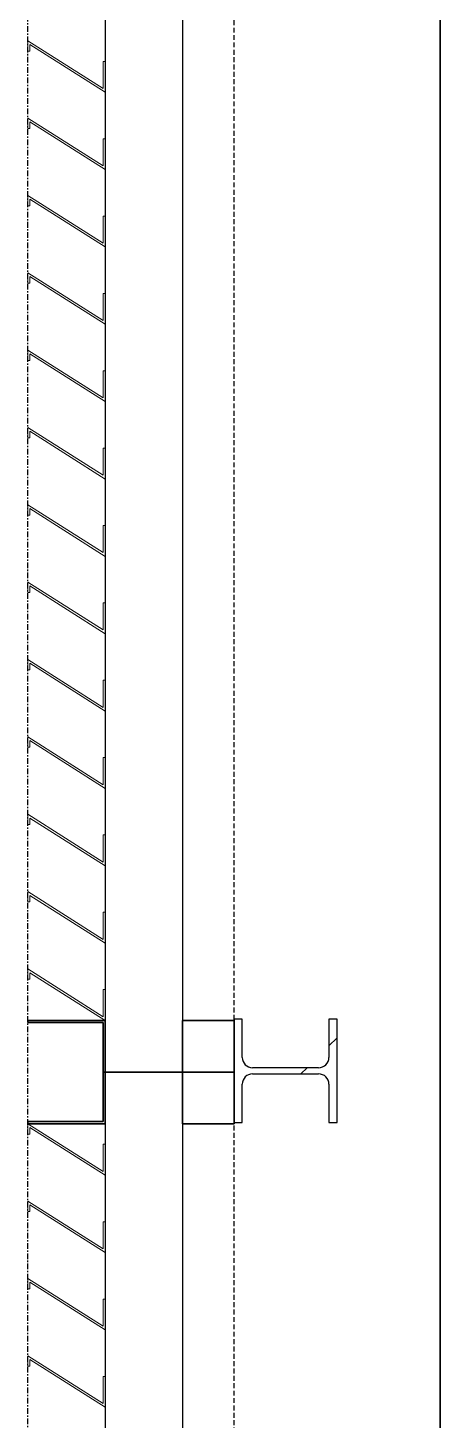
# Model space of a CAD drawing. Header units: millimetres. Extents: x -4391136 to -1798569, y -886572 to -291056.
# Drawn here: x -2673304 to -2672904, y -501421 to -500071 of the extents above; entities that cross this region are included whole.
import ezdxf

# ---------------------------------------------------------------- set-up
doc = ezdxf.new("R2010")
doc.units = ezdxf.units.MM
doc.linetypes.add('Xref-C-1-PP17-AR-2214-01-B$0$DPA_Grid _ Level 100', pattern=[10, 5.5, -1.6, 1.3, -1.6])
doc.linetypes.add('Xref-C-1-PP17-AR-2214-01-B$0$Hidden', pattern=[7.1438, 4.7625, -2.3813])
doc.layers.add('000 - 0_HIDE_OBJ_FRAMING_DEF_DIMS', color=7, linetype='Continuous', plot=False)
for name, color, linetype in [('Xref-C-1-PP17-AR-2214-01-B$0$A-DETL-MBND', 7, 'Xref-C-1-PP17-AR-2214-01-B$0$Hidden'), ('Xref-C-1-PP17-AR-2214-01-B$0$A-FLOR-E', 7, 'Continuous'), ('Xref-C-1-PP17-AR-2214-01-B$0$A-GENM', 7, 'Continuous'), ('Xref-C-1-PP17-AR-2214-01-B$0$A-GLAZ-CURT', 7, 'Continuous'), ('Xref-C-1-PP17-AR-2214-01-B$0$S-COLS', 7, 'Continuous'), ('Xref-C-1-PP17-AR-2214-01-B$0$S-COLS-E', 7, 'Continuous'), ('Xref-C-1-PP17-AR-2214-01-B$0$WALL-E', 7, 'Continuous')]:
    doc.layers.add(name, color=color, linetype=linetype)

# ---------------------------------------------------------------- blocks, each defined once
blk = doc.blocks.new('Xref-C-1-PP17-AR-2214-01-B$0$H-Wide Flange-Column - H100x100x17_2-V79-ENTRANCE 2 - LOWER ROOF FLOOR PLAN01-flat-1')
at = {"layer": 'Xref-C-1-PP17-AR-2214-01-B$0$S-COLS-E', "lineweight": 9}
h = blk.add_hatch(dxfattribs=at)
h.set_pattern_fill('ACET-2D-FP_38', angle=270, style=0, pattern_type=2)
h.set_pattern_definition([(45, (2739892.75, 501082.1), (-251.44717, 251.44717), []), (45, (2739892.75, 501463.1), (-251.44717, 251.44717), [])])
h.paths.add_polyline_path([(-46.1, -50), (-42, -50), (-42, -13), (-39.1, -5.9), (-32, -3), (32, -3), (39.1, -5.9), (42, -13), (42, -50), (50, -50), (50, 50), (42, 50), (42, 13), (39.1, 5.9), (32, 3), (-32, 3), (-39.1, 5.9), (-42, 13), (-42, 50), (-50, 50), (-50, -50)])
at = {"layer": 'Xref-C-1-PP17-AR-2214-01-B$0$S-COLS', "color": 7}
for p, q in [((-42, 50), (-50, 50)), ((-50, 50), (-50, -50)), ((-42, 13), (-42, 50)), ((50, 50), (42, 50)), ((42, 50), (42, 13)), ((50, -50), (50, 50)), ((32, 3), (-32, 3)), ((-42, -50), (-42, -13)), ((-32, -3), (32, -3)), ((42, -13), (42, -50)), ((-50, -50), (-42, -50)), ((42, -50), (50, -50))]:
    blk.add_line(p, q, dxfattribs=at)
for centre, start, end in [((-32, 13), 180, 270), ((32, 13), 270, 0), ((-32, -13), 90, 180), ((32, -13), 0, 90)]:
    blk.add_arc(centre, 10, start, end, dxfattribs=at)
blk = doc.blocks.new('Xref-C-1-PP17-AR-2214-01-B$0$GM_Louver Grill Vertical Z1 - Z Profile-V67-ENTRANCE 2 - LOWER ROOF FLOOR PLAN01-flat-1')
at = {"layer": 'Xref-C-1-PP17-AR-2214-01-B$0$A-GENM', "color": 7, "lineweight": 9}
for p, q in [((-2, 3.7), (-75, 50)), ((-75, 50), (-75, 40)), ((-73, 40), (-73, 46.4)), ((-73, 46.4), (0, 0.1)), ((-75, 40), (-73, 40)), ((0, 30), (-2, 30)), ((-2, 30), (-2, 3.7)), ((0, 0.1), (0, 30))]:
    blk.add_line(p, q, dxfattribs=at)
blk = doc.blocks.new('Xref-C-1-PP17-AR-2214-01-B$0$GM_Louver Grill Vertical Z1 - Z Profile-V67-ENTRANCE 2 - LOWER ROOF FLOOR PLAN01-flat-3')
at = {"layer": 'Xref-C-1-PP17-AR-2214-01-B$0$A-GENM', "color": 7, "lineweight": 9}
for p, q in [((-2, 3.7), (-75, 50)), ((-75, 50), (-75, 40)), ((-73, 40), (-73, 46.4)), ((-73, 46.4), (0, 0.1)), ((-75, 40), (-73, 40)), ((0, 30), (-2, 30)), ((-2, 30), (-2, 3.7)), ((0, 0.1), (0, 30))]:
    blk.add_line(p, q, dxfattribs=at)
blk = doc.blocks.new('Xref-C-1-PP17-AR-2214-01-B$0$GM_Louver Grill Vertical Z1 - Z Profile-V67-ENTRANCE 2 - LOWER ROOF FLOOR PLAN01-flat-4')
at = {"layer": 'Xref-C-1-PP17-AR-2214-01-B$0$A-GENM', "color": 7, "lineweight": 9}
for p, q in [((-2, 3.7), (-75, 50)), ((-75, 50), (-75, 40)), ((-73, 40), (-73, 46.4)), ((-73, 46.4), (0, 0.1)), ((-75, 40), (-73, 40)), ((0, 30), (-2, 30)), ((-2, 30), (-2, 3.7)), ((0, 0.1), (0, 30))]:
    blk.add_line(p, q, dxfattribs=at)
blk = doc.blocks.new('Xref-C-1-PP17-AR-2214-01-B$0$GM_Louver Grill Vertical Z1 - Z Profile-V67-ENTRANCE 2 - LOWER ROOF FLOOR PLAN01-flat-5')
at = {"layer": 'Xref-C-1-PP17-AR-2214-01-B$0$A-GENM', "color": 7, "lineweight": 9}
for p, q in [((-2, 3.7), (-75, 50)), ((-75, 50), (-75, 40)), ((-73, 40), (-73, 46.4)), ((-73, 46.4), (0, 0.1)), ((-75, 40), (-73, 40)), ((0, 30), (-2, 30)), ((-2, 30), (-2, 3.7)), ((0, 0.1), (0, 30))]:
    blk.add_line(p, q, dxfattribs=at)
blk = doc.blocks.new('Xref-C-1-PP17-AR-2214-01-B$0$GM_Louver Grill Vertical Z1 - Z Profile-V67-ENTRANCE 2 - LOWER ROOF FLOOR PLAN01-flat-6')
at = {"layer": 'Xref-C-1-PP17-AR-2214-01-B$0$A-GENM', "color": 7, "lineweight": 9}
for p, q in [((-2, 3.7), (-75, 50)), ((-75, 50), (-75, 40)), ((-73, 40), (-73, 46.4)), ((-73, 46.4), (0, 0.1)), ((-75, 40), (-73, 40)), ((0, 30), (-2, 30)), ((-2, 30), (-2, 3.7)), ((0, 0.1), (0, 30))]:
    blk.add_line(p, q, dxfattribs=at)
blk = doc.blocks.new('Xref-C-1-PP17-AR-2214-01-B$0$GM_Louver Grill Vertical Z1 - Z Profile-V67-ENTRANCE 2 - LOWER ROOF FLOOR PLAN01-flat-7')
at = {"layer": 'Xref-C-1-PP17-AR-2214-01-B$0$A-GENM', "color": 7, "lineweight": 9}
for p, q in [((-2, 3.7), (-75, 50)), ((-75, 50), (-75, 40)), ((-73, 40), (-73, 46.4)), ((-73, 46.4), (0, 0.1)), ((-75, 40), (-73, 40)), ((0, 30), (-2, 30)), ((-2, 30), (-2, 3.7)), ((0, 0.1), (0, 30))]:
    blk.add_line(p, q, dxfattribs=at)
blk = doc.blocks.new('Xref-C-1-PP17-AR-2214-01-B$0$GM_Louver Grill Vertical Z1 - Z Profile-V67-ENTRANCE 2 - LOWER ROOF FLOOR PLAN01-flat-8')
at = {"layer": 'Xref-C-1-PP17-AR-2214-01-B$0$A-GENM', "color": 7, "lineweight": 9}
for p, q in [((-2, 3.7), (-75, 50)), ((-75, 50), (-75, 40)), ((-73, 40), (-73, 46.4)), ((-73, 46.4), (0, 0.1)), ((-75, 40), (-73, 40)), ((0, 30), (-2, 30)), ((-2, 30), (-2, 3.7)), ((0, 0.1), (0, 30))]:
    blk.add_line(p, q, dxfattribs=at)
blk = doc.blocks.new('Xref-C-1-PP17-AR-2214-01-B$0$GM_Louver Grill Vertical Z1 - Z Profile-V67-ENTRANCE 2 - LOWER ROOF FLOOR PLAN01-flat-9')
at = {"layer": 'Xref-C-1-PP17-AR-2214-01-B$0$A-GENM', "color": 7, "lineweight": 9}
for p, q in [((-2, 3.7), (-75, 50)), ((-75, 50), (-75, 40)), ((-73, 40), (-73, 46.4)), ((-73, 46.4), (0, 0.1)), ((-75, 40), (-73, 40)), ((0, 30), (-2, 30)), ((-2, 30), (-2, 3.7)), ((0, 0.1), (0, 30))]:
    blk.add_line(p, q, dxfattribs=at)
blk = doc.blocks.new('Xref-C-1-PP17-AR-2214-01-B$0$GM_Louver Grill Vertical Z1 - Z Profile-V67-ENTRANCE 2 - LOWER ROOF FLOOR PLAN01-flat-10')
at = {"layer": 'Xref-C-1-PP17-AR-2214-01-B$0$A-GENM', "color": 7, "lineweight": 9}
for p, q in [((-2, 3.7), (-75, 50)), ((-75, 50), (-75, 40)), ((-73, 40), (-73, 46.4)), ((-73, 46.4), (0, 0.1)), ((-75, 40), (-73, 40)), ((0, 30), (-2, 30)), ((-2, 30), (-2, 3.7)), ((0, 0.1), (0, 30))]:
    blk.add_line(p, q, dxfattribs=at)
blk = doc.blocks.new('Xref-C-1-PP17-AR-2214-01-B$0$GM_Louver Grill Vertical Z1 - Z Profile-V67-ENTRANCE 2 - LOWER ROOF FLOOR PLAN01-flat-11')
at = {"layer": 'Xref-C-1-PP17-AR-2214-01-B$0$A-GENM', "color": 7, "lineweight": 9}
for p, q in [((-2, 3.7), (-75, 50)), ((-75, 50), (-75, 40)), ((-73, 40), (-73, 46.4)), ((-73, 46.4), (0, 0.1)), ((-75, 40), (-73, 40)), ((0, 30), (-2, 30)), ((-2, 30), (-2, 3.7)), ((0, 0.1), (0, 30))]:
    blk.add_line(p, q, dxfattribs=at)
blk = doc.blocks.new('Xref-C-1-PP17-AR-2214-01-B$0$GM_Louver Grill Vertical Z1 - Z Profile-V67-ENTRANCE 2 - LOWER ROOF FLOOR PLAN01-flat-12')
at = {"layer": 'Xref-C-1-PP17-AR-2214-01-B$0$A-GENM', "color": 7, "lineweight": 9}
for p, q in [((-2, 3.7), (-75, 50)), ((-75, 50), (-75, 40)), ((-73, 40), (-73, 46.4)), ((-73, 46.4), (0, 0.1)), ((-75, 40), (-73, 40)), ((0, 30), (-2, 30)), ((-2, 30), (-2, 3.7)), ((0, 0.1), (0, 30))]:
    blk.add_line(p, q, dxfattribs=at)
blk = doc.blocks.new('Xref-C-1-PP17-AR-2214-01-B$0$GM_Louver Grill Vertical Z1 - Z Profile-V67-ENTRANCE 2 - LOWER ROOF FLOOR PLAN01-flat-13')
at = {"layer": 'Xref-C-1-PP17-AR-2214-01-B$0$A-GENM', "color": 7, "lineweight": 9}
for p, q in [((-2, 3.7), (-75, 50)), ((-75, 50), (-75, 40)), ((-73, 40), (-73, 46.4)), ((-73, 46.4), (0, 0.1)), ((-75, 40), (-73, 40)), ((0, 30), (-2, 30)), ((-2, 30), (-2, 3.7)), ((0, 0.1), (0, 30))]:
    blk.add_line(p, q, dxfattribs=at)
blk = doc.blocks.new('Xref-C-1-PP17-AR-2214-01-B$0$GM_Louver Grill Vertical Z1 - Z Profile-V67-ENTRANCE 2 - LOWER ROOF FLOOR PLAN01-flat-14')
at = {"layer": 'Xref-C-1-PP17-AR-2214-01-B$0$A-GENM', "color": 7, "lineweight": 9}
for p, q in [((-2, 3.7), (-75, 50)), ((-75, 50), (-75, 40)), ((-73, 40), (-73, 46.4)), ((-73, 46.4), (0, 0.1)), ((-75, 40), (-73, 40)), ((0, 30), (-2, 30)), ((-2, 30), (-2, 3.7)), ((0, 0.1), (0, 30))]:
    blk.add_line(p, q, dxfattribs=at)
blk = doc.blocks.new('Xref-C-1-PP17-AR-2214-01-B$0$DPA_CP_Entrance Louver Grill Vertical - Louver Grill Vertical Z-27944501-ENTRANCE 2 - LOWER ROOF FLOOR PLAN01-flat-1')
at = {"layer": 'Xref-C-1-PP17-AR-2214-01-B$0$A-GLAZ-CURT', "color": 7, "lineweight": 35}
for p, q in [((-125, 750), (-127, 750)), ((-127, 750), (-127, 702)), ((-125, 700), (-125, 750)), ((-50, 750), (-50, 700)), ((0, 750), (-50, 750)), ((0, 700), (0, 750)), ((-127, 702), (-200, 702)), ((-200, 702), (-200, 700)), ((-200, 700), (-125, 700)), ((-50, 700), (0, 700)), ((-125, -700), (-200, -700)), ((-200, -700), (-200, -702)), ((-125, -750), (-125, -700)), ((-50, -700), (-50, -750)), ((0, -700), (-50, -700)), ((0, -750), (0, -700)), ((-200, -702), (-127, -702)), ((-127, -702), (-127, -750)), ((-127, -750), (-125, -750)), ((-50, -750), (0, -750))]:
    blk.add_line(p, q, dxfattribs=at)
at = {"layer": 'Xref-C-1-PP17-AR-2214-01-B$0$A-GLAZ-CURT', "color": 7}
for p, q in [((-125, 750), (-50, 750)), ((-125, 750), (-125, -750)), ((-50, 750), (-50, -750)), ((-50, -750), (-125, -750))]:
    blk.add_line(p, q, dxfattribs=at)
blk = doc.blocks.new('Xref-C-1-PP17-AR-2214-01-B$0$GM_Louver Grill Vertical Z1 - Z Profile-27946408-ENTRANCE 2 - LOWER ROOF FLOOR PLAN01-flat-1')
at = {"layer": 'Xref-C-1-PP17-AR-2214-01-B$0$A-GENM', "color": 7, "lineweight": 9}
for p, q in [((-2, 3.7), (-75, 50)), ((-75, 50), (-75, 40)), ((-75, 40), (-75, 50)), ((-75, 50), (-2, 3.7)), ((-73, 40), (-73, 46.4)), ((-73, 46.4), (0, 0.1)), ((0, 0.1), (-73, 46.4)), ((-73, 46.4), (-73, 40)), ((-75, 40), (-73, 40)), ((-73, 40), (-75, 40)), ((0, 30), (-2, 30)), ((-2, 30), (-2, 3.7)), ((-2, 3.7), (-2, 30)), ((-2, 30), (0, 30)), ((0, 0.1), (0, 30)), ((0, 30), (0, 0.1))]:
    blk.add_line(p, q, dxfattribs=at)
blk = doc.blocks.new('Xref-C-1-PP17-AR-2214-01-B$0$GM_Louver Grill Vertical Z1 - Z Profile-27946408-ENTRANCE 2 - LOWER ROOF FLOOR PLAN01-flat-3')
at = {"layer": 'Xref-C-1-PP17-AR-2214-01-B$0$A-GENM', "color": 7, "lineweight": 9}
for p, q in [((-2, 3.7), (-75, 50)), ((-75, 50), (-75, 40)), ((-75, 40), (-75, 50)), ((-75, 50), (-2, 3.7)), ((-73, 40), (-73, 46.4)), ((-73, 46.4), (0, 0.1)), ((0, 0.1), (-73, 46.4)), ((-73, 46.4), (-73, 40)), ((-75, 40), (-73, 40)), ((-73, 40), (-75, 40)), ((0, 30), (-2, 30)), ((-2, 30), (-2, 3.7)), ((-2, 3.7), (-2, 30)), ((-2, 30), (0, 30)), ((0, 0.1), (0, 30)), ((0, 30), (0, 0.1))]:
    blk.add_line(p, q, dxfattribs=at)
blk = doc.blocks.new('Xref-C-1-PP17-AR-2214-01-B$0$GM_Louver Grill Vertical Z1 - Z Profile-27946408-ENTRANCE 2 - LOWER ROOF FLOOR PLAN01-flat-4')
at = {"layer": 'Xref-C-1-PP17-AR-2214-01-B$0$A-GENM', "color": 7, "lineweight": 9}
for p, q in [((-2, 3.7), (-75, 50)), ((-75, 50), (-75, 40)), ((-75, 40), (-75, 50)), ((-75, 50), (-2, 3.7)), ((-73, 40), (-73, 46.4)), ((-73, 46.4), (0, 0.1)), ((0, 0.1), (-73, 46.4)), ((-73, 46.4), (-73, 40)), ((-75, 40), (-73, 40)), ((-73, 40), (-75, 40)), ((0, 30), (-2, 30)), ((-2, 30), (-2, 3.7)), ((-2, 3.7), (-2, 30)), ((-2, 30), (0, 30)), ((0, 0.1), (0, 30)), ((0, 30), (0, 0.1))]:
    blk.add_line(p, q, dxfattribs=at)
blk = doc.blocks.new('Xref-C-1-PP17-AR-2214-01-B$0$GM_Louver Grill Vertical Z1 - Z Profile-27946408-ENTRANCE 2 - LOWER ROOF FLOOR PLAN01-flat-5')
at = {"layer": 'Xref-C-1-PP17-AR-2214-01-B$0$A-GENM', "color": 7, "lineweight": 9}
for p, q in [((-2, 3.7), (-75, 50)), ((-75, 50), (-75, 40)), ((-75, 40), (-75, 50)), ((-75, 50), (-2, 3.7)), ((-73, 40), (-73, 46.4)), ((-73, 46.4), (0, 0.1)), ((0, 0.1), (-73, 46.4)), ((-73, 46.4), (-73, 40)), ((-75, 40), (-73, 40)), ((-73, 40), (-75, 40)), ((0, 30), (-2, 30)), ((-2, 30), (-2, 3.7)), ((-2, 3.7), (-2, 30)), ((-2, 30), (0, 30)), ((0, 0.1), (0, 30)), ((0, 30), (0, 0.1))]:
    blk.add_line(p, q, dxfattribs=at)
blk = doc.blocks.new('Xref-C-1-PP17-AR-2214-01-B$0$GM_Louver Grill Vertical Z1 - Z Profile-27946408-ENTRANCE 2 - LOWER ROOF FLOOR PLAN01-flat-6')
at = {"layer": 'Xref-C-1-PP17-AR-2214-01-B$0$A-GENM', "color": 7, "lineweight": 9}
for p, q in [((-2, 3.7), (-75, 50)), ((-75, 50), (-75, 40)), ((-75, 40), (-75, 50)), ((-75, 50), (-2, 3.7)), ((-73, 40), (-73, 46.4)), ((-73, 46.4), (0, 0.1)), ((0, 0.1), (-73, 46.4)), ((-73, 46.4), (-73, 40)), ((-75, 40), (-73, 40)), ((-73, 40), (-75, 40)), ((0, 30), (-2, 30)), ((-2, 30), (-2, 3.7)), ((-2, 3.7), (-2, 30)), ((-2, 30), (0, 30)), ((0, 0.1), (0, 30)), ((0, 30), (0, 0.1))]:
    blk.add_line(p, q, dxfattribs=at)
blk = doc.blocks.new('Xref-C-1-PP17-AR-2214-01-B$0$GM_Louver Grill Vertical Z1 - Z Profile-27946408-ENTRANCE 2 - LOWER ROOF FLOOR PLAN01-flat-7')
at = {"layer": 'Xref-C-1-PP17-AR-2214-01-B$0$A-GENM', "color": 7, "lineweight": 9}
for p, q in [((-2, 3.7), (-75, 50)), ((-75, 50), (-75, 40)), ((-75, 40), (-75, 50)), ((-75, 50), (-2, 3.7)), ((-73, 40), (-73, 46.4)), ((-73, 46.4), (0, 0.1)), ((0, 0.1), (-73, 46.4)), ((-73, 46.4), (-73, 40)), ((-75, 40), (-73, 40)), ((-73, 40), (-75, 40)), ((0, 30), (-2, 30)), ((-2, 30), (-2, 3.7)), ((-2, 3.7), (-2, 30)), ((-2, 30), (0, 30)), ((0, 0.1), (0, 30)), ((0, 30), (0, 0.1))]:
    blk.add_line(p, q, dxfattribs=at)
blk = doc.blocks.new('Xref-C-1-PP17-AR-2214-01-B$0$GM_Louver Grill Vertical Z1 - Z Profile-27946408-ENTRANCE 2 - LOWER ROOF FLOOR PLAN01-flat-8')
at = {"layer": 'Xref-C-1-PP17-AR-2214-01-B$0$A-GENM', "color": 7, "lineweight": 9}
for p, q in [((-2, 3.7), (-75, 50)), ((-75, 50), (-75, 40)), ((-75, 40), (-75, 50)), ((-75, 50), (-2, 3.7)), ((-73, 40), (-73, 46.4)), ((-73, 46.4), (0, 0.1)), ((0, 0.1), (-73, 46.4)), ((-73, 46.4), (-73, 40)), ((-75, 40), (-73, 40)), ((-73, 40), (-75, 40)), ((0, 30), (-2, 30)), ((-2, 30), (-2, 3.7)), ((-2, 3.7), (-2, 30)), ((-2, 30), (0, 30)), ((0, 0.1), (0, 30)), ((0, 30), (0, 0.1))]:
    blk.add_line(p, q, dxfattribs=at)
blk = doc.blocks.new('Xref-C-1-PP17-AR-2214-01-B$0$GM_Louver Grill Vertical Z1 - Z Profile-27946408-ENTRANCE 2 - LOWER ROOF FLOOR PLAN01-flat-9')
at = {"layer": 'Xref-C-1-PP17-AR-2214-01-B$0$A-GENM', "color": 7, "lineweight": 9}
for p, q in [((-2, 3.7), (-75, 50)), ((-75, 50), (-75, 40)), ((-75, 40), (-75, 50)), ((-75, 50), (-2, 3.7)), ((-73, 40), (-73, 46.4)), ((-73, 46.4), (0, 0.1)), ((0, 0.1), (-73, 46.4)), ((-73, 46.4), (-73, 40)), ((-75, 40), (-73, 40)), ((-73, 40), (-75, 40)), ((0, 30), (-2, 30)), ((-2, 30), (-2, 3.7)), ((-2, 3.7), (-2, 30)), ((-2, 30), (0, 30)), ((0, 0.1), (0, 30)), ((0, 30), (0, 0.1))]:
    blk.add_line(p, q, dxfattribs=at)
blk = doc.blocks.new('Xref-C-1-PP17-AR-2214-01-B$0$GM_Louver Grill Vertical Z1 - Z Profile-27946408-ENTRANCE 2 - LOWER ROOF FLOOR PLAN01-flat-10')
at = {"layer": 'Xref-C-1-PP17-AR-2214-01-B$0$A-GENM', "color": 7, "lineweight": 9}
for p, q in [((-2, 3.7), (-75, 50)), ((-75, 50), (-75, 40)), ((-75, 40), (-75, 50)), ((-75, 50), (-2, 3.7)), ((-73, 40), (-73, 46.4)), ((-73, 46.4), (0, 0.1)), ((0, 0.1), (-73, 46.4)), ((-73, 46.4), (-73, 40)), ((-75, 40), (-73, 40)), ((-73, 40), (-75, 40)), ((0, 30), (-2, 30)), ((-2, 30), (-2, 3.7)), ((-2, 3.7), (-2, 30)), ((-2, 30), (0, 30)), ((0, 0.1), (0, 30)), ((0, 30), (0, 0.1))]:
    blk.add_line(p, q, dxfattribs=at)
blk = doc.blocks.new('Xref-C-1-PP17-AR-2214-01-B$0$GM_Louver Grill Vertical Z1 - Z Profile-27946408-ENTRANCE 2 - LOWER ROOF FLOOR PLAN01-flat-11')
at = {"layer": 'Xref-C-1-PP17-AR-2214-01-B$0$A-GENM', "color": 7, "lineweight": 9}
for p, q in [((-2, 3.7), (-75, 50)), ((-75, 50), (-75, 40)), ((-75, 40), (-75, 50)), ((-75, 50), (-2, 3.7)), ((-73, 40), (-73, 46.4)), ((-73, 46.4), (0, 0.1)), ((0, 0.1), (-73, 46.4)), ((-73, 46.4), (-73, 40)), ((-75, 40), (-73, 40)), ((-73, 40), (-75, 40)), ((0, 30), (-2, 30)), ((-2, 30), (-2, 3.7)), ((-2, 3.7), (-2, 30)), ((-2, 30), (0, 30)), ((0, 0.1), (0, 30)), ((0, 30), (0, 0.1))]:
    blk.add_line(p, q, dxfattribs=at)
blk = doc.blocks.new('Xref-C-1-PP17-AR-2214-01-B$0$GM_Louver Grill Vertical Z1 - Z Profile-27946408-ENTRANCE 2 - LOWER ROOF FLOOR PLAN01-flat-12')
at = {"layer": 'Xref-C-1-PP17-AR-2214-01-B$0$A-GENM', "color": 7, "lineweight": 9}
for p, q in [((-2, 3.7), (-75, 50)), ((-75, 50), (-75, 40)), ((-75, 40), (-75, 50)), ((-75, 50), (-2, 3.7)), ((-73, 40), (-73, 46.4)), ((-73, 46.4), (0, 0.1)), ((0, 0.1), (-73, 46.4)), ((-73, 46.4), (-73, 40)), ((-75, 40), (-73, 40)), ((-73, 40), (-75, 40)), ((0, 30), (-2, 30)), ((-2, 30), (-2, 3.7)), ((-2, 3.7), (-2, 30)), ((-2, 30), (0, 30)), ((0, 0.1), (0, 30)), ((0, 30), (0, 0.1))]:
    blk.add_line(p, q, dxfattribs=at)
blk = doc.blocks.new('Xref-C-1-PP17-AR-2214-01-B$0$GM_Louver Grill Vertical Z1 - Z Profile-27946408-ENTRANCE 2 - LOWER ROOF FLOOR PLAN01-flat-13')
at = {"layer": 'Xref-C-1-PP17-AR-2214-01-B$0$A-GENM', "color": 7, "lineweight": 9}
for p, q in [((-2, 3.7), (-75, 50)), ((-75, 50), (-75, 40)), ((-75, 40), (-75, 50)), ((-75, 50), (-2, 3.7)), ((-73, 40), (-73, 46.4)), ((-73, 46.4), (0, 0.1)), ((0, 0.1), (-73, 46.4)), ((-73, 46.4), (-73, 40)), ((-75, 40), (-73, 40)), ((-73, 40), (-75, 40)), ((0, 30), (-2, 30)), ((-2, 30), (-2, 3.7)), ((-2, 3.7), (-2, 30)), ((-2, 30), (0, 30)), ((0, 0.1), (0, 30)), ((0, 30), (0, 0.1))]:
    blk.add_line(p, q, dxfattribs=at)
blk = doc.blocks.new('Xref-C-1-PP17-AR-2214-01-B$0$GM_Louver Grill Vertical Z1 - Z Profile-27946408-ENTRANCE 2 - LOWER ROOF FLOOR PLAN01-flat-14')
at = {"layer": 'Xref-C-1-PP17-AR-2214-01-B$0$A-GENM', "color": 7, "lineweight": 9}
for p, q in [((-2, 3.7), (-75, 50)), ((-75, 50), (-75, 40)), ((-75, 40), (-75, 50)), ((-75, 50), (-2, 3.7)), ((-73, 40), (-73, 46.4)), ((-73, 46.4), (0, 0.1)), ((0, 0.1), (-73, 46.4)), ((-73, 46.4), (-73, 40)), ((-75, 40), (-73, 40)), ((-73, 40), (-75, 40)), ((0, 30), (-2, 30)), ((-2, 30), (-2, 3.7)), ((-2, 3.7), (-2, 30)), ((-2, 30), (0, 30)), ((0, 0.1), (0, 30)), ((0, 30), (0, 0.1))]:
    blk.add_line(p, q, dxfattribs=at)
blk = doc.blocks.new('Xref-C-1-PP17-AR-2214-01-B$0$GM_Louver Grill Vertical Z1 - Z Profile-V67-ENTRANCE 2 - LOWER ROOF FLOOR PLAN01-flat-21')
at = {"layer": 'Xref-C-1-PP17-AR-2214-01-B$0$A-GENM', "color": 7, "lineweight": 9}
for p, q in [((-2, 3.7), (-75, 50)), ((-75, 50), (-75, 40)), ((-73, 40), (-73, 46.4)), ((-73, 46.4), (0, 0.1)), ((-75, 40), (-73, 40)), ((0, 30), (-2, 30)), ((-2, 30), (-2, 3.7)), ((0, 0.1), (0, 30))]:
    blk.add_line(p, q, dxfattribs=at)
blk = doc.blocks.new('Xref-C-1-PP17-AR-2214-01-B$0$GM_Louver Grill Vertical Z1 - Z Profile-V67-ENTRANCE 2 - LOWER ROOF FLOOR PLAN01-flat-36')
at = {"layer": 'Xref-C-1-PP17-AR-2214-01-B$0$A-GENM', "color": 7, "lineweight": 9}
for p, q in [((-2, 3.7), (-75, 50)), ((-75, 50), (-75, 40)), ((-73, 40), (-73, 46.4)), ((-73, 46.4), (0, 0.1)), ((-75, 40), (-73, 40)), ((0, 30), (-2, 30)), ((-2, 30), (-2, 3.7)), ((0, 0.1), (0, 30))]:
    blk.add_line(p, q, dxfattribs=at)
blk = doc.blocks.new('Xref-C-1-PP17-AR-2214-01-B$0$GM_Louver Grill Vertical Z1 - Z Profile-V67-ENTRANCE 2 - LOWER ROOF FLOOR PLAN01-flat-37')
at = {"layer": 'Xref-C-1-PP17-AR-2214-01-B$0$A-GENM', "color": 7, "lineweight": 9}
for p, q in [((-2, 3.7), (-75, 50)), ((-75, 50), (-75, 40)), ((-73, 40), (-73, 46.4)), ((-73, 46.4), (0, 0.1)), ((-75, 40), (-73, 40)), ((0, 30), (-2, 30)), ((-2, 30), (-2, 3.7)), ((0, 0.1), (0, 30))]:
    blk.add_line(p, q, dxfattribs=at)
blk = doc.blocks.new('Xref-C-1-PP17-AR-2214-01-B$0$GM_Louver Grill Vertical Z1 - Z Profile-V67-ENTRANCE 2 - LOWER ROOF FLOOR PLAN01-flat-38')
at = {"layer": 'Xref-C-1-PP17-AR-2214-01-B$0$A-GENM', "color": 7, "lineweight": 9}
for p, q in [((-2, 3.7), (-75, 50)), ((-75, 50), (-75, 40)), ((-73, 40), (-73, 46.4)), ((-73, 46.4), (0, 0.1)), ((-75, 40), (-73, 40)), ((0, 30), (-2, 30)), ((-2, 30), (-2, 3.7)), ((0, 0.1), (0, 30))]:
    blk.add_line(p, q, dxfattribs=at)
blk = doc.blocks.new('Xref-C-1-PP17-AR-2214-01-B$0$GM_Louver Grill Vertical Z1 - Z Profile-27946408-ENTRANCE 2 - LOWER ROOF FLOOR PLAN01-flat-21')
at = {"layer": 'Xref-C-1-PP17-AR-2214-01-B$0$A-GENM', "color": 7, "lineweight": 9}
for p, q in [((-2, 3.7), (-75, 50)), ((-75, 50), (-75, 40)), ((-75, 40), (-75, 50)), ((-75, 50), (-2, 3.7)), ((-73, 40), (-73, 46.4)), ((-73, 46.4), (0, 0.1)), ((0, 0.1), (-73, 46.4)), ((-73, 46.4), (-73, 40)), ((-75, 40), (-73, 40)), ((-73, 40), (-75, 40)), ((0, 30), (-2, 30)), ((-2, 30), (-2, 3.7)), ((-2, 3.7), (-2, 30)), ((-2, 30), (0, 30)), ((0, 0.1), (0, 30)), ((0, 30), (0, 0.1))]:
    blk.add_line(p, q, dxfattribs=at)
blk = doc.blocks.new('Xref-C-1-PP17-AR-2214-01-B$0$GM_Louver Grill Vertical Z1 - Z Profile-27946408-ENTRANCE 2 - LOWER ROOF FLOOR PLAN01-flat-36')
at = {"layer": 'Xref-C-1-PP17-AR-2214-01-B$0$A-GENM', "color": 7, "lineweight": 9}
for p, q in [((-2, 3.7), (-75, 50)), ((-75, 50), (-75, 40)), ((-75, 40), (-75, 50)), ((-75, 50), (-2, 3.7)), ((-73, 40), (-73, 46.4)), ((-73, 46.4), (0, 0.1)), ((0, 0.1), (-73, 46.4)), ((-73, 46.4), (-73, 40)), ((-75, 40), (-73, 40)), ((-73, 40), (-75, 40)), ((0, 30), (-2, 30)), ((-2, 30), (-2, 3.7)), ((-2, 3.7), (-2, 30)), ((-2, 30), (0, 30)), ((0, 0.1), (0, 30)), ((0, 30), (0, 0.1))]:
    blk.add_line(p, q, dxfattribs=at)
blk = doc.blocks.new('Xref-C-1-PP17-AR-2214-01-B$0$GM_Louver Grill Vertical Z1 - Z Profile-27946408-ENTRANCE 2 - LOWER ROOF FLOOR PLAN01-flat-37')
at = {"layer": 'Xref-C-1-PP17-AR-2214-01-B$0$A-GENM', "color": 7, "lineweight": 9}
for p, q in [((-2, 3.7), (-75, 50)), ((-75, 50), (-75, 40)), ((-75, 40), (-75, 50)), ((-75, 50), (-2, 3.7)), ((-73, 40), (-73, 46.4)), ((-73, 46.4), (0, 0.1)), ((0, 0.1), (-73, 46.4)), ((-73, 46.4), (-73, 40)), ((-75, 40), (-73, 40)), ((-73, 40), (-75, 40)), ((0, 30), (-2, 30)), ((-2, 30), (-2, 3.7)), ((-2, 3.7), (-2, 30)), ((-2, 30), (0, 30)), ((0, 0.1), (0, 30)), ((0, 30), (0, 0.1))]:
    blk.add_line(p, q, dxfattribs=at)
blk = doc.blocks.new('Xref-C-1-PP17-AR-2214-01-B$0$GM_Louver Grill Vertical Z1 - Z Profile-27946408-ENTRANCE 2 - LOWER ROOF FLOOR PLAN01-flat-38')
at = {"layer": 'Xref-C-1-PP17-AR-2214-01-B$0$A-GENM', "color": 7, "lineweight": 9}
for p, q in [((-2, 3.7), (-75, 50)), ((-75, 50), (-75, 40)), ((-75, 40), (-75, 50)), ((-75, 50), (-2, 3.7)), ((-73, 40), (-73, 46.4)), ((-73, 46.4), (0, 0.1)), ((0, 0.1), (-73, 46.4)), ((-73, 46.4), (-73, 40)), ((-75, 40), (-73, 40)), ((-73, 40), (-75, 40)), ((0, 30), (-2, 30)), ((-2, 30), (-2, 3.7)), ((-2, 3.7), (-2, 30)), ((-2, 30), (0, 30)), ((0, 0.1), (0, 30)), ((0, 30), (0, 0.1))]:
    blk.add_line(p, q, dxfattribs=at)
blk = doc.blocks.new('Xref-C-1-PP17-AR-2214-01-B$0$DPA_CP_Entrance Louver Grill Vertical - Louver Grill Vertical Z-27944501-ENTRANCE 2 - LOWER ROOF FLOOR PLAN01-flat-2')
at = {"layer": 'Xref-C-1-PP17-AR-2214-01-B$0$A-GLAZ-CURT', "color": 7, "lineweight": 35}
for p, q in [((-125, 750), (-127, 750)), ((-127, 750), (-127, 702)), ((-125, 700), (-125, 750)), ((-50, 750), (-50, 700)), ((0, 750), (-50, 750)), ((0, 700), (0, 750)), ((-127, 702), (-200, 702)), ((-200, 702), (-200, 700)), ((-200, 700), (-125, 700)), ((-50, 700), (0, 700)), ((-125, -700), (-200, -700)), ((-200, -700), (-200, -702)), ((-125, -750), (-125, -700)), ((-50, -700), (-50, -750)), ((0, -700), (-50, -700)), ((0, -750), (0, -700)), ((-200, -702), (-127, -702)), ((-127, -702), (-127, -750)), ((-127, -750), (-125, -750)), ((-50, -750), (0, -750))]:
    blk.add_line(p, q, dxfattribs=at)
at = {"layer": 'Xref-C-1-PP17-AR-2214-01-B$0$A-GLAZ-CURT', "color": 7}
for p, q in [((-125, 750), (-50, 750)), ((-125, 750), (-125, -750)), ((-50, 750), (-50, -750)), ((-50, -750), (-125, -750))]:
    blk.add_line(p, q, dxfattribs=at)
blk = doc.blocks.new('Xref-C-1-PP17-AR-2214-01-B')
at = {"layer": '000 - 0_HIDE_OBJ_FRAMING_DEF_DIMS', "color": 7, "linetype": 'Xref-C-1-PP17-AR-2214-01-B$0$DPA_Grid _ Level 100'}
blk.add_line((-2740142.7, -526124.6), (-2740142.7, -489632.9), dxfattribs=at)
at = {"layer": 'Xref-C-1-PP17-AR-2214-01-B$0$A-DETL-MBND', "color": 7}
blk.add_line((-2739942.7, -510083.9), (-2739942.7, -495678.9), dxfattribs=at)
at = {"layer": 'Xref-C-1-PP17-AR-2214-01-B$0$A-FLOR-E', "color": 7}
blk.add_line((-2739742.7, -503878.9), (-2739742.7, -498898.9), dxfattribs=at)
at = {"layer": 'Xref-C-1-PP17-AR-2214-01-B$0$WALL-E', "color": 7}
blk.add_line((-2739742.7, -498898.9), (-2739742.7, -503878.9), dxfattribs=at)
at = {"color": 7}
for name, p in [('Xref-C-1-PP17-AR-2214-01-B$0$DPA_CP_Entrance Louver Grill Vertical - Louver Grill Vertical Z-27944501-ENTRANCE 2 - LOWER ROOF FLOOR PLAN01-flat-1', (-2739942.7, -500333.4)), ('Xref-C-1-PP17-AR-2214-01-B$0$GM_Louver Grill Vertical Z1 - Z Profile-V67-ENTRANCE 2 - LOWER ROOF FLOOR PLAN01-flat-14', (-2740067.7, -500133.4)), ('Xref-C-1-PP17-AR-2214-01-B$0$GM_Louver Grill Vertical Z1 - Z Profile-27946408-ENTRANCE 2 - LOWER ROOF FLOOR PLAN01-flat-14', (-2740067.7, -500133.4)), ('Xref-C-1-PP17-AR-2214-01-B$0$GM_Louver Grill Vertical Z1 - Z Profile-V67-ENTRANCE 2 - LOWER ROOF FLOOR PLAN01-flat-13', (-2740067.7, -500208.4)), ('Xref-C-1-PP17-AR-2214-01-B$0$GM_Louver Grill Vertical Z1 - Z Profile-27946408-ENTRANCE 2 - LOWER ROOF FLOOR PLAN01-flat-13', (-2740067.7, -500208.4)), ('Xref-C-1-PP17-AR-2214-01-B$0$GM_Louver Grill Vertical Z1 - Z Profile-V67-ENTRANCE 2 - LOWER ROOF FLOOR PLAN01-flat-12', (-2740067.7, -500283.4)), ('Xref-C-1-PP17-AR-2214-01-B$0$GM_Louver Grill Vertical Z1 - Z Profile-27946408-ENTRANCE 2 - LOWER ROOF FLOOR PLAN01-flat-12', (-2740067.7, -500283.4)), ('Xref-C-1-PP17-AR-2214-01-B$0$GM_Louver Grill Vertical Z1 - Z Profile-V67-ENTRANCE 2 - LOWER ROOF FLOOR PLAN01-flat-11', (-2740067.7, -500358.4)), ('Xref-C-1-PP17-AR-2214-01-B$0$GM_Louver Grill Vertical Z1 - Z Profile-27946408-ENTRANCE 2 - LOWER ROOF FLOOR PLAN01-flat-11', (-2740067.7, -500358.4)), ('Xref-C-1-PP17-AR-2214-01-B$0$GM_Louver Grill Vertical Z1 - Z Profile-V67-ENTRANCE 2 - LOWER ROOF FLOOR PLAN01-flat-10', (-2740067.7, -500433.4)), ('Xref-C-1-PP17-AR-2214-01-B$0$GM_Louver Grill Vertical Z1 - Z Profile-27946408-ENTRANCE 2 - LOWER ROOF FLOOR PLAN01-flat-10', (-2740067.7, -500433.4)), ('Xref-C-1-PP17-AR-2214-01-B$0$GM_Louver Grill Vertical Z1 - Z Profile-V67-ENTRANCE 2 - LOWER ROOF FLOOR PLAN01-flat-9', (-2740067.7, -500508.4)), ('Xref-C-1-PP17-AR-2214-01-B$0$GM_Louver Grill Vertical Z1 - Z Profile-27946408-ENTRANCE 2 - LOWER ROOF FLOOR PLAN01-flat-9', (-2740067.7, -500508.4)), ('Xref-C-1-PP17-AR-2214-01-B$0$GM_Louver Grill Vertical Z1 - Z Profile-V67-ENTRANCE 2 - LOWER ROOF FLOOR PLAN01-flat-8', (-2740067.7, -500583.4)), ('Xref-C-1-PP17-AR-2214-01-B$0$GM_Louver Grill Vertical Z1 - Z Profile-27946408-ENTRANCE 2 - LOWER ROOF FLOOR PLAN01-flat-8', (-2740067.7, -500583.4)), ('Xref-C-1-PP17-AR-2214-01-B$0$GM_Louver Grill Vertical Z1 - Z Profile-V67-ENTRANCE 2 - LOWER ROOF FLOOR PLAN01-flat-7', (-2740067.7, -500658.4)), ('Xref-C-1-PP17-AR-2214-01-B$0$GM_Louver Grill Vertical Z1 - Z Profile-27946408-ENTRANCE 2 - LOWER ROOF FLOOR PLAN01-flat-7', (-2740067.7, -500658.4)), ('Xref-C-1-PP17-AR-2214-01-B$0$GM_Louver Grill Vertical Z1 - Z Profile-V67-ENTRANCE 2 - LOWER ROOF FLOOR PLAN01-flat-6', (-2740067.7, -500733.4)), ('Xref-C-1-PP17-AR-2214-01-B$0$GM_Louver Grill Vertical Z1 - Z Profile-27946408-ENTRANCE 2 - LOWER ROOF FLOOR PLAN01-flat-6', (-2740067.7, -500733.4)), ('Xref-C-1-PP17-AR-2214-01-B$0$GM_Louver Grill Vertical Z1 - Z Profile-V67-ENTRANCE 2 - LOWER ROOF FLOOR PLAN01-flat-5', (-2740067.7, -500808.4)), ('Xref-C-1-PP17-AR-2214-01-B$0$GM_Louver Grill Vertical Z1 - Z Profile-27946408-ENTRANCE 2 - LOWER ROOF FLOOR PLAN01-flat-5', (-2740067.7, -500808.4)), ('Xref-C-1-PP17-AR-2214-01-B$0$GM_Louver Grill Vertical Z1 - Z Profile-V67-ENTRANCE 2 - LOWER ROOF FLOOR PLAN01-flat-4', (-2740067.7, -500883.4)), ('Xref-C-1-PP17-AR-2214-01-B$0$GM_Louver Grill Vertical Z1 - Z Profile-27946408-ENTRANCE 2 - LOWER ROOF FLOOR PLAN01-flat-4', (-2740067.7, -500883.4)), ('Xref-C-1-PP17-AR-2214-01-B$0$GM_Louver Grill Vertical Z1 - Z Profile-V67-ENTRANCE 2 - LOWER ROOF FLOOR PLAN01-flat-3', (-2740067.7, -500958.4)), ('Xref-C-1-PP17-AR-2214-01-B$0$GM_Louver Grill Vertical Z1 - Z Profile-27946408-ENTRANCE 2 - LOWER ROOF FLOOR PLAN01-flat-3', (-2740067.7, -500958.4)), ('Xref-C-1-PP17-AR-2214-01-B$0$GM_Louver Grill Vertical Z1 - Z Profile-V67-ENTRANCE 2 - LOWER ROOF FLOOR PLAN01-flat-1', (-2740067.7, -501033.4)), ('Xref-C-1-PP17-AR-2214-01-B$0$GM_Louver Grill Vertical Z1 - Z Profile-27946408-ENTRANCE 2 - LOWER ROOF FLOOR PLAN01-flat-1', (-2740067.7, -501033.4)), ('Xref-C-1-PP17-AR-2214-01-B$0$H-Wide Flange-Column - H100x100x17_2-V79-ENTRANCE 2 - LOWER ROOF FLOOR PLAN01-flat-1', (-2739892.7, -501082.1)), ('Xref-C-1-PP17-AR-2214-01-B$0$DPA_CP_Entrance Louver Grill Vertical - Louver Grill Vertical Z-27944501-ENTRANCE 2 - LOWER ROOF FLOOR PLAN01-flat-2', (-2739942.7, -501833.4)), ('Xref-C-1-PP17-AR-2214-01-B$0$GM_Louver Grill Vertical Z1 - Z Profile-V67-ENTRANCE 2 - LOWER ROOF FLOOR PLAN01-flat-21', (-2740067.7, -501183.4)), ('Xref-C-1-PP17-AR-2214-01-B$0$GM_Louver Grill Vertical Z1 - Z Profile-27946408-ENTRANCE 2 - LOWER ROOF FLOOR PLAN01-flat-21', (-2740067.7, -501183.4)), ('Xref-C-1-PP17-AR-2214-01-B$0$GM_Louver Grill Vertical Z1 - Z Profile-V67-ENTRANCE 2 - LOWER ROOF FLOOR PLAN01-flat-38', (-2740067.7, -501258.4)), ('Xref-C-1-PP17-AR-2214-01-B$0$GM_Louver Grill Vertical Z1 - Z Profile-27946408-ENTRANCE 2 - LOWER ROOF FLOOR PLAN01-flat-38', (-2740067.7, -501258.4)), ('Xref-C-1-PP17-AR-2214-01-B$0$GM_Louver Grill Vertical Z1 - Z Profile-V67-ENTRANCE 2 - LOWER ROOF FLOOR PLAN01-flat-37', (-2740067.7, -501333.4)), ('Xref-C-1-PP17-AR-2214-01-B$0$GM_Louver Grill Vertical Z1 - Z Profile-27946408-ENTRANCE 2 - LOWER ROOF FLOOR PLAN01-flat-37', (-2740067.7, -501333.4)), ('Xref-C-1-PP17-AR-2214-01-B$0$GM_Louver Grill Vertical Z1 - Z Profile-V67-ENTRANCE 2 - LOWER ROOF FLOOR PLAN01-flat-36', (-2740067.7, -501408.4)), ('Xref-C-1-PP17-AR-2214-01-B$0$GM_Louver Grill Vertical Z1 - Z Profile-27946408-ENTRANCE 2 - LOWER ROOF FLOOR PLAN01-flat-36', (-2740067.7, -501408.4))]:
    blk.add_blockref(name, p, dxfattribs=at)

msp = doc.modelspace()

# ---------------------------------------------------------------- block references
at = {"color": 7}
msp.add_blockref('Xref-C-1-PP17-AR-2214-01-B', (66839, 0), dxfattribs=at)

doc.saveas('drawing.dxf')
